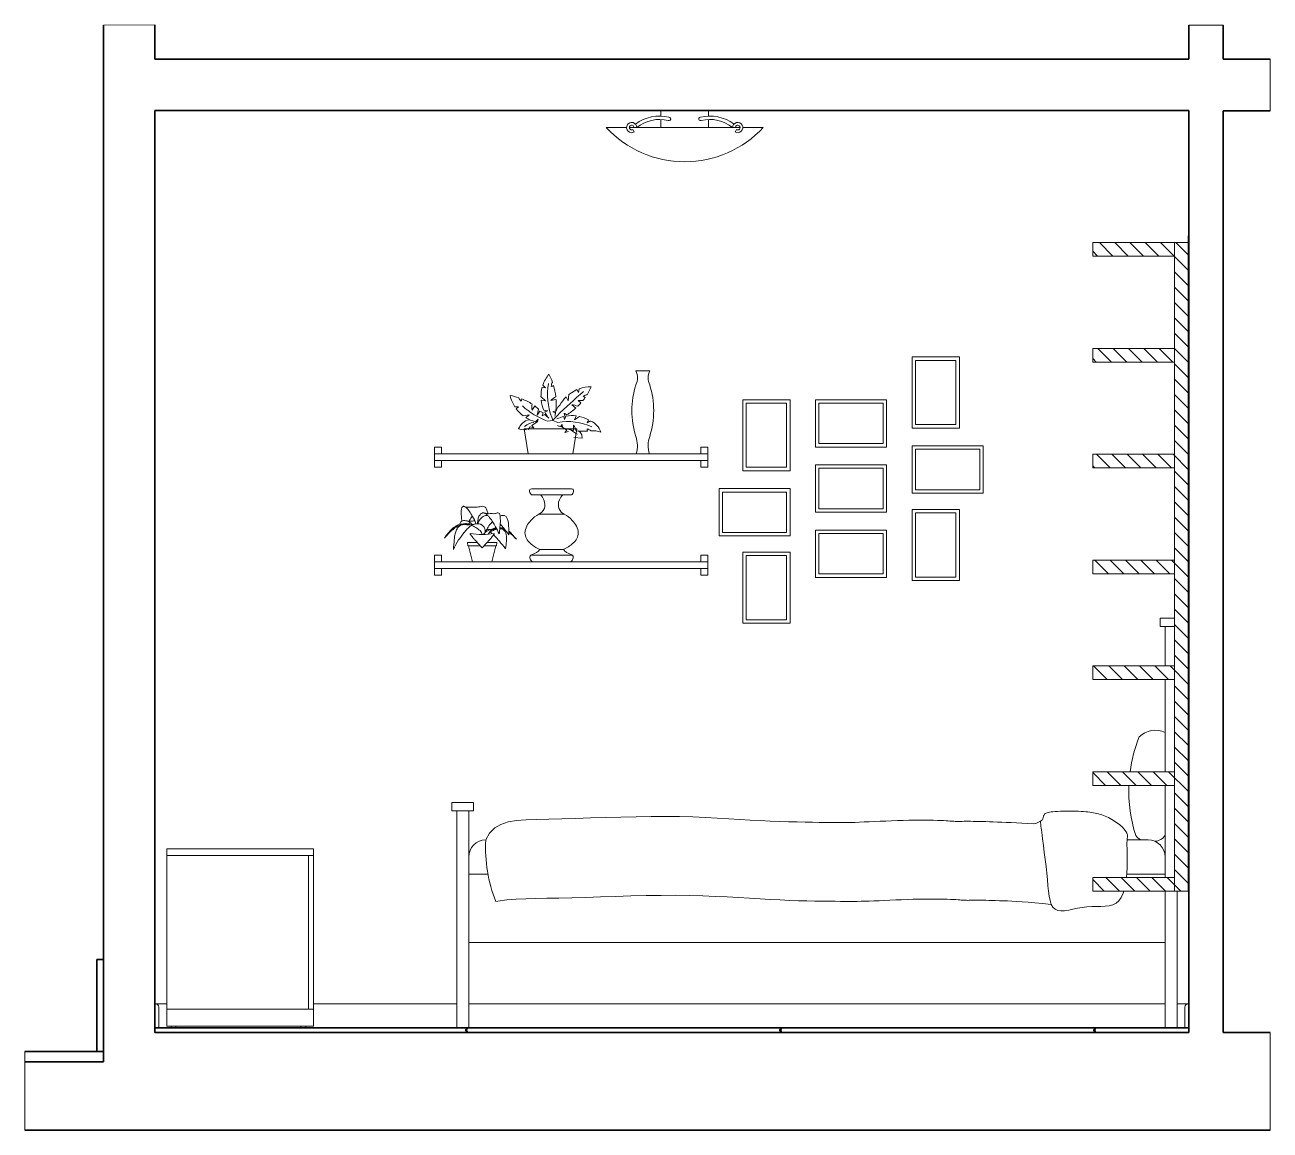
# Model space of a CAD drawing. Header units: millimetres. Extents: x -28749.5 to -28731.5, y -5760.5 to -5747.4.
# Drawn here: x -28749.548 to -28745.901, y -5755.285 to -5752.047 of the extents above; entities that cross this region are included whole.
import ezdxf

# ---------------------------------------------------------------- set-up
doc = ezdxf.new("R2010")
doc.units = ezdxf.units.MM
doc.linetypes.add('ACAD_ISO03W100', pattern=[30, 12, -18])
doc.layers.get('DEFPOINTS').update_dxf_attribs({"color": 210, "lineweight": 18})
doc.layers.add('A-ELEV-MBE', color=7, linetype='Continuous', lineweight=18)
doc.layers.add('A-SECT-MCUT', color=7, linetype='Continuous', lineweight=35)
for name, color, linetype, lineweight, transparency in [('A-ELEV-MBE1', 50, 'Continuous', 18, 0.25), ('A-ELEV-MBE3', 92, 'Continuous', 18, 0.25), ('A-ELEV-MBE4', 41, 'Continuous', 13, 0.25), ('A-FURN', 163, 'Continuous', 13, 0.2)]:
    doc.layers.add(name, color=color, linetype=linetype, lineweight=lineweight, transparency=transparency)

msp = doc.modelspace()

# ---------------------------------------------------------------- hatches: boundary and pattern name
at = {"layer": 'A-FURN'}
h = msp.add_hatch(dxfattribs=at)
h.set_pattern_fill('ANSI31', color=256, scale=0.01, angle=-90)
h.set_pattern_definition([(315, (-22988.69821, -34500.831206), (0.022450640303, 0.022450640303), [])])
h.paths.add_polyline_path([(-28746.1405, -5754.5849), (-28746.1405, -5752.6849), (-28746.1805, -5752.6849), (-28746.1805, -5754.5849)])
h.paths.add_polyline_path([(-28746.1805, -5752.7249), (-28746.1805, -5752.6849), (-28746.4205, -5752.6849), (-28746.4205, -5752.7249)])
h.paths.add_polyline_path([(-28746.1805, -5753.0349), (-28746.1805, -5752.9949), (-28746.4205, -5752.9949), (-28746.4205, -5753.0349)])
h.paths.add_polyline_path([(-28746.1805, -5753.3449), (-28746.1805, -5753.3049), (-28746.4205, -5753.3049), (-28746.4205, -5753.3449)])
h.paths.add_polyline_path([(-28746.1805, -5753.6549), (-28746.1805, -5753.6149), (-28746.4205, -5753.6149), (-28746.4205, -5753.6549)])
h.paths.add_polyline_path([(-28746.1805, -5753.9649), (-28746.1805, -5753.9249), (-28746.4205, -5753.9249), (-28746.4205, -5753.9649)])
h.paths.add_polyline_path([(-28746.1805, -5754.2749), (-28746.1805, -5754.2349), (-28746.4205, -5754.2349), (-28746.4205, -5754.2749)])
h.paths.add_polyline_path([(-28746.1805, -5754.5849), (-28746.1805, -5754.5449), (-28746.4205, -5754.5449), (-28746.4205, -5754.5849)])

# ---------------------------------------------------------------- linework, layer by layer
for points in [[(-28748.2528, -5754.9849), (-28748.2528, -5754.9889), (-28748.2548, -5754.9889, 1), (-28748.2548, -5754.9949), (-28748.2528, -5754.9949), (-28748.2528, -5754.9989)], [(-28748.2523, -5754.9989), (-28748.2523, -5754.9944), (-28748.2548, -5754.9944, -1), (-28748.2548, -5754.9894), (-28748.2523, -5754.9894), (-28748.2523, -5754.9849)], [(-28747.3328, -5754.9849), (-28747.3328, -5754.9889), (-28747.3348, -5754.9889, 1), (-28747.3348, -5754.9949), (-28747.3328, -5754.9949), (-28747.3328, -5754.9989)], [(-28747.3323, -5754.9989), (-28747.3323, -5754.9944), (-28747.3348, -5754.9944, -1), (-28747.3348, -5754.9894), (-28747.3323, -5754.9894), (-28747.3323, -5754.9849)], [(-28746.4128, -5754.9849), (-28746.4128, -5754.9889), (-28746.4148, -5754.9889, 1), (-28746.4148, -5754.9949), (-28746.4128, -5754.9949), (-28746.4128, -5754.9989)], [(-28746.4123, -5754.9989), (-28746.4123, -5754.9944), (-28746.4148, -5754.9944, -1), (-28746.4148, -5754.9894), (-28746.4123, -5754.9894), (-28746.4123, -5754.9849)]]:
    msp.add_lwpolyline(points, format="xyb")
at = {"layer": 'A-ELEV-MBE', "linetype": 'ACAD_ISO03W100'}
msp.add_line((-28749.3178, -5755.0849), (-28749.3178, -5755.0549), dxfattribs=at)
at = {"layer": 'A-ELEV-MBE1'}
for p, q in [((-28747.6855, -5752.3143), (-28747.6855, -5752.2981)), ((-28747.6855, -5752.2981), (-28747.5455, -5752.2981)), ((-28747.5455, -5752.3143), (-28747.5455, -5752.2981)), ((-28747.6855, -5752.3481), (-28747.6855, -5752.3244)), ((-28747.5455, -5752.3481), (-28747.5455, -5752.3244)), ((-28747.8455, -5752.3481), (-28747.7858, -5752.3481)), ((-28747.7778, -5752.3481), (-28747.4533, -5752.3481)), ((-28747.4453, -5752.3481), (-28747.3855, -5752.3481))]:
    msp.add_line(p, q, dxfattribs=at)
for centre, radius, start, end in [((-28747.7708, -5752.3481), 0.015, 0, 300.8093), ((-28747.7708, -5752.3481), 0.007, 0, 300.8093), ((-28747.689, -5752.4333), 0.119, 76.7103, 126.6028), ((-28747.6889, -5752.43), 0.1058, 76.322, 129.2418), ((-28747.6616, -5752.3226), 0.00514, 243.4206, 90), ((-28747.5695, -5752.3226), 0.00514, 90, 296.5794), ((-28747.5421, -5752.4333), 0.119, 53.3972, 103.2897), ((-28747.5422, -5752.43), 0.1058, 50.7582, 103.678), ((-28747.4603, -5752.3481), 0.015, 239.1907, 180), ((-28747.4603, -5752.3481), 0.007, 239.1907, 180), ((-28747.6155, -5752.1336), 0.3145, 223.0029, 316.9971), ((-28747.5408, -5752.2196), 0.2634, 210.7004, 212.4408), ((-28747.6903, -5752.2196), 0.2634, 327.5592, 329.2996)]:
    msp.add_arc(centre, radius, start, end, dxfattribs=at)
at = {"layer": 'A-ELEV-MBE3'}
for p, q in [((-28748.0237, -5753.1103), (-28748.033, -5753.1087)), ((-28748.0237, -5753.1103), (-28748.031, -5753.1023)), ((-28748.0233, -5753.1488), (-28748.0365, -5753.1367)), ((-28748.0233, -5753.1488), (-28748.0359, -5753.147)), ((-28748.0075, -5753.1479), (-28747.9926, -5753.1443)), ((-28747.9568, -5753.1482), (-28747.9631, -5753.1372)), ((-28747.9568, -5753.1482), (-28747.9554, -5753.1303)), ((-28747.9312, -5753.1158), (-28747.9554, -5753.1303)), ((-28747.9268, -5753.1241), (-28747.9312, -5753.1158)), ((-28747.928, -5753.1479), (-28747.9195, -5753.1546)), ((-28747.928, -5753.1479), (-28747.9139, -5753.1479)), ((-28747.9268, -5753.1241), (-28747.925, -5753.1134)), ((-28748.102, -5753.1657), (-28748.1128, -5753.1665)), ((-28748.102, -5753.1657), (-28748.109, -5753.172)), ((-28748.0624, -5753.1762), (-28748.0544, -5753.1634)), ((-28748.0544, -5753.1634), (-28748.0437, -5753.173)), ((-28748.0437, -5753.173), (-28748.0478, -5753.1904)), ((-28748.0478, -5753.1904), (-28748.0396, -5753.1788)), ((-28748.0396, -5753.1788), (-28748.0303, -5753.1834)), ((-28748.0331, -5753.192), (-28748.0303, -5753.1834)), ((-28748.0169, -5753.1779), (-28748.0281, -5753.176)), ((-28748.0169, -5753.1779), (-28748.0256, -5753.1812)), ((-28748.0019, -5753.1807), (-28747.9933, -5753.1776)), ((-28748.0019, -5753.1807), (-28747.9941, -5753.1842)), ((-28747.9686, -5753.1848), (-28747.9609, -5753.1896)), ((-28747.9686, -5753.1848), (-28747.9666, -5753.1931)), ((-28747.9463, -5753.1601), (-28747.9343, -5753.1696)), ((-28748.0715, -5753.1891), (-28748.0892, -5753.192)), ((-28748.0715, -5753.1891), (-28748.0807, -5753.1979)), ((-28748.0572, -5753.2276), (-28748.0638, -5753.221)), ((-28748.0446, -5753.2021), (-28748.0531, -5753.2097)), ((-28748.0446, -5753.2021), (-28748.0474, -5753.211)), ((-28748.0331, -5753.192), (-28748.0256, -5753.1881)), ((-28748.0175, -5753.2078), (-28748.0019, -5753.2058)), ((-28748.0051, -5753.1962), (-28748.0019, -5753.2058)), ((-28747.9871, -5753.2116), (-28748.0019, -5753.2058)), ((-28747.9743, -5753.2174), (-28747.9796, -5753.2241)), ((-28747.9743, -5753.2174), (-28747.9734, -5753.2265)), ((-28747.9681, -5753.2035), (-28747.9692, -5753.1942)), ((-28747.9681, -5753.2035), (-28747.9635, -5753.1931)), ((-28747.9412, -5753.2197), (-28747.9412, -5753.235)), ((-28747.9383, -5753.2042), (-28747.9335, -5753.1924)), ((-28747.9383, -5753.2042), (-28747.9234, -5753.1942)), ((-28747.9008, -5753.2128), (-28747.897, -5753.2042)), ((-28747.9008, -5753.2128), (-28747.8913, -5753.2076)), ((-28748.0683, -5753.2247), (-28748.0741, -5753.2329)), ((-28748.0572, -5753.2276), (-28748.0683, -5753.2247)), ((-28747.9671, -5753.2411), (-28747.9605, -5753.2345)), ((-28747.9671, -5753.2411), (-28747.9561, -5753.2383)), ((-28747.9403, -5753.2561), (-28747.9157, -5753.258)), ((-28747.9222, -5753.2406), (-28747.928, -5753.2367)), ((-28747.9165, -5753.2483), (-28747.9222, -5753.2406)), ((-28747.9157, -5753.258), (-28747.9165, -5753.2483)), ((-28748.2231, -5753.5638), (-28748.2515, -5753.5638)), ((-28748.2515, -5753.5638), (-28748.251, -5753.573)), ((-28748.251, -5753.573), (-28748.2487, -5753.5734)), ((-28748.2487, -5753.5734), (-28748.2144, -5753.5734)), ((-28748.2487, -5753.5734), (-28748.2372, -5753.6204)), ((-28748.2036, -5753.5734), (-28748.169, -5753.5734)), ((-28748.1662, -5753.5638), (-28748.1948, -5753.5638)), ((-28748.1805, -5753.6204), (-28748.169, -5753.5734)), ((-28748.169, -5753.5734), (-28748.1667, -5753.573)), ((-28748.1667, -5753.573), (-28748.1662, -5753.5638)), ((-28748.2372, -5753.6204), (-28748.1805, -5753.6204))]:
    msp.add_line(p, q, dxfattribs=at)
msp.add_lwpolyline([(-28747.9316, -5753.2308), (-28748.0858, -5753.2308), (-28748.0742, -5753.304), (-28747.9432, -5753.304)], close=True, dxfattribs=at)
for centre, radius, start, end in [((-28747.9347, -5753.1353), 0.1019, 140.5993, 161.0714), ((-28748.1795, -5753.1572), 0.1874, 19.5706, 27.5234), ((-28747.9347, -5753.1353), 0.1019, 164.8376, 180.7491), ((-28747.8355, -5753.131), 0.1818, 169.4513, 201.0236), ((-28747.9821, -5753.1069), 0.0243, 149.271, 178.0768), ((-28748.0089, -5753.0894), 0.0169, 278.5566, 301.9459), ((-28748.1795, -5753.1572), 0.1874, 6.2313, 16.5988), ((-28747.8914, -5753.2096), 0.1019, 88.7652, 109.2373), ((-28748.06, -5753.0306), 0.1874, 327.7365, 335.6893), ((-28748.1614, -5753.3172), 0.1874, 71.4047, 79.3575), ((-28748.0273, -5753.1111), 0.1019, 192.4334, 212.9055), ((-28748.079, -5753.1309), 0.0243, 201.1051, 229.9109), ((-28748.1093, -5753.1411), 0.0169, 330.3907, 353.78), ((-28748.1614, -5753.3172), 0.1874, 58.0654, 68.4329), ((-28747.9347, -5753.1353), 0.1019, 186.5753, 203.5108), ((-28747.9705, -5753.1809), 0.0496, 117.3722, 138.2429), ((-28748.1795, -5753.1572), 0.1874, 353.7641, 3.9547), ((-28746.8734, -5754.3321), 1.5953, 130.6029, 134.4019), ((-28747.8914, -5753.2096), 0.1019, 134.7412, 151.6767), ((-28748.06, -5753.0306), 0.1874, 321.2414, 324.7646), ((-28747.8984, -5753.1547), 0.0243, 97.4369, 126.2427), ((-28747.9012, -5753.1229), 0.0169, 226.7225, 250.1118), ((-28748.0273, -5753.1111), 0.1019, 216.6717, 232.5832), ((-28747.9473, -5753.0101), 0.2098, 226.9423, 250.4532), ((-28748.0136, -5753.1675), 0.0496, 169.2063, 190.077), ((-28747.9347, -5753.1353), 0.1019, 206.7807, 219.0097), ((-28748.1795, -5753.1572), 0.1874, 348.8195, 351.7196), ((-28747.9513, -5753.1938), 0.0442, 132.491, 175.5522), ((-28748.06, -5753.0306), 0.1874, 301.93, 312.1205), ((-28747.9494, -5753.2096), 0.0496, 65.5381, 86.4087), ((-28748.06, -5753.0306), 0.1874, 314.3972, 318.5759), ((-28748.0624, -5753.2449), 0.042, 102.728, 160.6295), ((-28748.0452, -5753.2781), 0.0676, 100.5808, 125.7424), ((-28748.0273, -5753.1111), 0.1019, 238.4094, 255.3449), ((-28748.0001, -5753.3005), 0.1019, 116.4927, 128.7216), ((-28748.1614, -5753.3172), 0.1874, 40.6536, 43.5537), ((-28748.111, -5753.0941), 0.1562, 314.3211, 321.0297), ((-28747.9461, -5753.2934), 0.1019, 103.1125, 115.3414), ((-28747.9096, -5753.0503), 0.1874, 245.1513, 248.0514), ((-28747.959, -5753.3768), 0.1676, 64.848, 99.6491), ((-28747.9461, -5753.2934), 0.1019, 82.9071, 99.8426), ((-28747.982, -5753.2479), 0.0496, 13.704, 34.5746), ((-28747.9461, -5753.2934), 0.1019, 61.1693, 77.0809), ((-28747.9098, -5753.2543), 0.0502, 15.785, 68.3156), ((-28748.088, -5753.1956), 0.038, 248.4394, 291.5606), ((-28748.0242, -5753.314), 0.1019, 51.2784, 63.5073), ((-28747.9096, -5753.0503), 0.1874, 250.0959, 260.2864), ((-28747.8836, -5753.153), 0.1041, 228.4463, 243.7303), ((-28747.9096, -5753.0503), 0.1874, 262.5631, 272.9305), ((-28747.9073, -5753.2541), 0.0243, 45.6028, 74.4086), ((-28747.884, -5753.2322), 0.0169, 174.8884, 198.2776), ((-28747.8835, -5753.2944), 0.0581, 67.7927, 96.7716)]:
    msp.add_arc(centre, radius, start, end, dxfattribs=at)
for centre, major_axis, start_param, end_param in [((-28748.252, -5753.496), (0.0116, 0.0116), 3.543107, 4.000881), ((-28748.2633, -5753.3432), (-0.12, 0.12), 2.430084, 2.571533), ((-28748.2363, -5753.5205), (-0.0118, 0.0118), -0.326084, 0.051052), ((-28748.1747, -5753.2921), (-0.1652, 0.1652), 2.268467, 2.316012), ((-28748.1766, -5753.4861), (-0.0279, 0.0279), 2.32764, 2.574652)]:
    msp.add_ellipse(centre, major_axis=major_axis, ratio=1, start_param=start_param, end_param=end_param, dxfattribs=at)
for points, knots in [([(-28748.227, -5753.5089), (-28748.2278, -5753.5068), (-28748.2309, -5753.4977), (-28748.2386, -5753.4842), (-28748.2475, -5753.4705), (-28748.2543, -5753.4605), (-28748.2604, -5753.4591), (-28748.2637, -5753.4563), (-28748.2659, -5753.4591), (-28748.269, -5753.4606), (-28748.2687, -5753.4651), (-28748.2709, -5753.4719), (-28748.2697, -5753.4833), (-28748.2691, -5753.4937), (-28748.2682, -5753.5), (-28748.2681, -5753.5011)], [0, 0, 0, 0, 35.678565, 149.469953, 238.010113, 300.824125, 320.210718, 339.597311, 353.279416, 366.961521, 390.261307, 413.561092, 480.761092, 562.678123, 579.648686, 579.648686, 579.648686, 579.648686]), ([(-28748.2639, -5753.4573), (-28748.2601, -5753.4586), (-28748.2547, -5753.4603), (-28748.2448, -5753.46), (-28748.2352, -5753.4599), (-28748.2246, -5753.4607), (-28748.2157, -5753.4585), (-28748.2105, -5753.4577), (-28748.2077, -5753.4573)], [0, 0, 0, 0, 61.703809, 88.103809, 152.903809, 212.903809, 251.972978, 295.768868, 295.768868, 295.768868, 295.768868]), ([(-28748.2229, -5753.5085), (-28748.2228, -5753.5068), (-28748.2224, -5753.5013), (-28748.2203, -5753.4941), (-28748.219, -5753.4863), (-28748.215, -5753.4828), (-28748.2133, -5753.4784), (-28748.2092, -5753.4781), (-28748.2055, -5753.4758), (-28748.2019, -5753.4781), (-28748.1974, -5753.4789), (-28748.1939, -5753.4837), (-28748.1879, -5753.4892), (-28748.1809, -5753.4984), (-28748.1752, -5753.5082), (-28748.1675, -5753.5219), (-28748.1625, -5753.5313), (-28748.1588, -5753.5384)], [0, 0, 0, 0, 26.508866, 85.34559, 117.989119, 145.353329, 165.99891, 184.972576, 203.946242, 229.002977, 244.18191, 273.892514, 315.47905, 373.576899, 452.192928, 493.571183, 618.653556, 618.653556, 618.653556, 618.653556]), ([(-28748.2077, -5753.4573), (-28748.205, -5753.4579), (-28748.1989, -5753.4594), (-28748.1943, -5753.4689), (-28748.1928, -5753.4756), (-28748.192, -5753.479)], [0, 0, 0, 0, 41.011218, 94.94451, 149.672931, 149.672931, 149.672931, 149.672931]), ([(-28748.163, -5753.4767), (-28748.1644, -5753.4769), (-28748.1675, -5753.4775), (-28748.173, -5753.4796), (-28748.1791, -5753.4789), (-28748.186, -5753.4789), (-28748.1926, -5753.4795), (-28748.1993, -5753.4774), (-28748.2037, -5753.4769), (-28748.2058, -5753.4767)], [0, 0, 0, 0, 22.126907, 49.491117, 90.291117, 116.691117, 157.491117, 191.853887, 225.795013, 225.795013, 225.795013, 225.795013]), ([(-28748.1588, -5753.5384), (-28748.1583, -5753.5341), (-28748.1575, -5753.5271), (-28748.1569, -5753.5177), (-28748.1558, -5753.5084), (-28748.1552, -5753.498), (-28748.1567, -5753.4881), (-28748.1567, -5753.4787), (-28748.1612, -5753.4772), (-28748.163, -5753.4767)], [0, 0, 0, 0, 67.584614, 110.934354, 147.113906, 214.35675, 269.765052, 311.679251, 338.512066, 338.512066, 338.512066, 338.512066]), ([(-28748.245, -5753.5112), (-28748.2462, -5753.5105), (-28748.2508, -5753.508), (-28748.2618, -5753.5083), (-28748.2749, -5753.5103), (-28748.2893, -5753.5165), (-28748.3012, -5753.5273), (-28748.3114, -5753.5391), (-28748.3169, -5753.5471), (-28748.3192, -5753.5504)], [0, 0, 0, 0, 21.466253, 81.657946, 164.518794, 230.069995, 322.103032, 412.302811, 474.239553, 474.239553, 474.239553, 474.239553]), ([(-28748.3192, -5753.5504), (-28748.3152, -5753.5461), (-28748.3086, -5753.5391), (-28748.301, -5753.5306), (-28748.2939, -5753.5249), (-28748.2874, -5753.5192), (-28748.2783, -5753.5149), (-28748.2703, -5753.5115), (-28748.263, -5753.5111), (-28748.2576, -5753.5113), (-28748.2523, -5753.511), (-28748.2484, -5753.5122), (-28748.246, -5753.5114), (-28748.2455, -5753.5112)], [0, 0, 0, 0, 91.703871, 150.258461, 178.37536, 233.10378, 284.633966, 335.489054, 366.781226, 397.981226, 419.581226, 449.677072, 458.413204, 458.413204, 458.413204, 458.413204]), ([(-28748.1998, -5753.5339), (-28748.1998, -5753.5304), (-28748.1998, -5753.5232), (-28748.206, -5753.5142), (-28748.2148, -5753.5086), (-28748.2259, -5753.508), (-28748.2375, -5753.5106), (-28748.2478, -5753.5192), (-28748.258, -5753.5291), (-28748.2674, -5753.5423), (-28748.2811, -5753.5594), (-28748.2883, -5753.5744), (-28748.2929, -5753.584)], [0, 0, 0, 0, 53.551813, 110.800743, 161.428799, 212.056854, 280.16148, 341.125732, 419.19032, 501.282951, 593.924194, 760.374187, 760.374187, 760.374187, 760.374187]), ([(-28748.2929, -5753.584), (-28748.2922, -5753.5745), (-28748.2912, -5753.5604), (-28748.2893, -5753.5419), (-28748.2855, -5753.5294), (-28748.2803, -5753.5185), (-28748.2742, -5753.5142), (-28748.2715, -5753.5123)], [0, 0, 0, 0, 12.440257, 18.493356, 24.125407, 29.409345, 33.700998, 33.700998, 33.700998, 33.700998]), ([(-28748.2376, -5753.5108), (-28748.2391, -5753.5093), (-28748.2426, -5753.506), (-28748.2499, -5753.5019), (-28748.2586, -5753.4985), (-28748.2682, -5753.5), (-28748.2731, -5753.5056), (-28748.2743, -5753.5095), (-28748.2748, -5753.5109)], [0, 0, 0, 0, 2.690725, 6.189296, 10.886872, 14.673, 17.928764, 19.941847, 19.941847, 19.941847, 19.941847]), ([(-28748.2551, -5753.5001), (-28748.2538, -5753.5004), (-28748.2509, -5753.5008), (-28748.2461, -5753.5006), (-28748.2415, -5753.5006), (-28748.2365, -5753.5008), (-28748.2335, -5753.5001), (-28748.2316, -5753.4997)], [2.544728, 2.544728, 2.544728, 2.544728, 4.355286, 6.355286, 8.755286, 10.355286, 12.788391, 12.788391, 12.788391, 12.788391]), ([(-28748.2381, -5753.4859), (-28748.2393, -5753.4879), (-28748.2424, -5753.4927), (-28748.2452, -5753.4977), (-28748.2469, -5753.5006)], [0, 0, 0, 0, 36.63441, 89.325206, 89.325206, 89.325206, 89.325206]), ([(-28748.221, -5753.5089), (-28748.2206, -5753.5072), (-28748.2192, -5753.5013), (-28748.2137, -5753.4929), (-28748.2045, -5753.4855), (-28748.1974, -5753.4845), (-28748.1939, -5753.484)], [0, 0, 0, 0, 27.36421, 95.288874, 151.930908, 206.077376, 206.077376, 206.077376, 206.077376]), ([(-28748.198, -5753.5324), (-28748.1972, -5753.5299), (-28748.1957, -5753.5251), (-28748.1893, -5753.5157), (-28748.1839, -5753.5081), (-28748.1791, -5753.5029), (-28748.1787, -5753.5024)], [0, 0, 0, 0, 3.417601, 6.470469, 14.750566, 15.621491, 15.621491, 15.621491, 15.621491]), ([(-28748.1565, -5753.4859), (-28748.1538, -5753.485), (-28748.1485, -5753.4832), (-28748.1396, -5753.4855), (-28748.1345, -5753.4937), (-28748.1323, -5753.5039), (-28748.1306, -5753.5199), (-28748.1307, -5753.5326), (-28748.1307, -5753.5412)], [0, 0, 0, 0, 44.253813, 86.781922, 131.424502, 186.152923, 248.966934, 383.388361, 383.388361, 383.388361, 383.388361]), ([(-28748.1307, -5753.5412), (-28748.1372, -5753.5324), (-28748.1452, -5753.5216), (-28748.1539, -5753.5114), (-28748.1556, -5753.5094)], [0, 0, 0, 0, 169.450878, 210.321405, 210.321405, 210.321405, 210.321405]), ([(-28748.276, -5753.514), (-28748.2761, -5753.5143), (-28748.2764, -5753.515), (-28748.2766, -5753.5158), (-28748.2767, -5753.5162)], [21.354492, 21.354492, 21.354492, 21.354492, 21.791631, 22.390734, 22.390734, 22.390734, 22.390734]), ([(-28748.2441, -5753.5375), (-28748.2324, -5753.5389), (-28748.2089, -5753.5416), (-28748.1854, -5753.5389), (-28748.1736, -5753.5375)], [0, 0, 0, 0, 182.967538, 368.327728, 368.327728, 368.327728, 368.327728]), ([(-28748.2441, -5753.5375), (-28748.244, -5753.5381), (-28748.2436, -5753.5403), (-28748.24, -5753.5437), (-28748.2361, -5753.5495), (-28748.2251, -5753.5615), (-28748.2161, -5753.5716), (-28748.2091, -5753.5794)], [0, 0, 0, 0, 9.895454, 33.895454, 73.25838, 120.89702, 285.730026, 285.730026, 285.730026, 285.730026]), ([(-28748.2086, -5753.5403), (-28748.2091, -5753.5382), (-28748.2107, -5753.531), (-28748.2217, -5753.5237), (-28748.2313, -5753.5166), (-28748.2381, -5753.5145), (-28748.2399, -5753.514)], [0, 0, 0, 0, 32.64668, 112.426377, 191.042406, 221.400271, 221.400271, 221.400271, 221.400271]), ([(-28748.2091, -5753.5794), (-28748.2042, -5753.574), (-28748.197, -5753.5661), (-28748.1876, -5753.5562), (-28748.1816, -5753.5495), (-28748.1777, -5753.5437), (-28748.1741, -5753.5403), (-28748.1737, -5753.5381), (-28748.1736, -5753.5375)], [0, 0, 0, 0, 113.816695, 166.452804, 214.091444, 253.454371, 277.454371, 287.349824, 287.349824, 287.349824, 287.349824]), ([(-28748.2054, -5753.5402), (-28748.2031, -5753.5374), (-28748.1993, -5753.5326), (-28748.191, -5753.5283), (-28748.1825, -5753.525), (-28748.1749, -5753.5216), (-28748.17, -5753.5207), (-28748.1683, -5753.5205)], [0, 0, 0, 0, 4.647207, 7.87211, 11.995216, 16.489657, 18.614544, 18.614544, 18.614544, 18.614544]), ([(-28748.1674, -5753.5222), (-28748.1674, -5753.5223), (-28748.1683, -5753.5224), (-28748.1719, -5753.5231), (-28748.1786, -5753.5254), (-28748.1862, -5753.5312), (-28748.1895, -5753.5368), (-28748.1911, -5753.5394)], [30.205125, 30.205125, 30.205125, 30.205125, 30.305875, 31.325679, 34.93123, 39.491932, 43.378733, 43.378733, 43.378733, 43.378733]), ([(-28748.1911, -5753.5394), (-28748.1901, -5753.5378), (-28748.1871, -5753.5332), (-28748.1802, -5753.5299), (-28748.173, -5753.5266), (-28748.1688, -5753.5248), (-28748.1663, -5753.5242)], [0, 0, 0, 0, 2.3628, 7.07979, 9.496399, 12.860073, 12.860073, 12.860073, 12.860073]), ([(-28748.1404, -5753.5817), (-28748.1464, -5753.5743), (-28748.1552, -5753.5633), (-28748.1668, -5753.5497), (-28748.1726, -5753.5438), (-28748.1753, -5753.5413)], [0, 0, 0, 0, 12.369317, 18.465217, 23.185921, 23.185921, 23.185921, 23.185921]), ([(-28748.1573, -5753.5231), (-28748.1569, -5753.5231), (-28748.1536, -5753.5234), (-28748.1476, -5753.5248), (-28748.141, -5753.5309), (-28748.1383, -5753.5396), (-28748.1368, -5753.5493), (-28748.1379, -5753.5635), (-28748.1394, -5753.5744), (-28748.1404, -5753.5817)], [16.822362, 16.822362, 16.822362, 16.822362, 17.332145, 21.068454, 24.606815, 28.469456, 32.712097, 37.316443, 46.991152, 46.991152, 46.991152, 46.991152]), ([(-28748.1415, -5753.5268), (-28748.1432, -5753.5259), (-28748.1483, -5753.5239), (-28748.1536, -5753.5222), (-28748.1571, -5753.5218), (-28748.1572, -5753.5218)], [18.594986, 18.594986, 18.594986, 18.594986, 21.22799, 25.701529, 25.769666, 25.769666, 25.769666, 25.769666]), ([(-28748.157, -5753.5204), (-28748.157, -5753.5204), (-28748.154, -5753.5207), (-28748.1497, -5753.5212), (-28748.1456, -5753.5226), (-28748.1443, -5753.5231)], [23.481225, 23.481225, 23.481225, 23.481225, 23.501076, 27.348153, 29.145321, 29.145321, 29.145321, 29.145321]), ([(-28748.1307, -5753.5301), (-28748.1301, -5753.5306), (-28748.1267, -5753.5331), (-28748.1193, -5753.5412), (-28748.1128, -5753.549), (-28748.1086, -5753.5541)], [35.773848, 35.773848, 35.773848, 35.773848, 36.763498, 41.288981, 49.944615, 49.944615, 49.944615, 49.944615]), ([(-28748.1086, -5753.5541), (-28748.1121, -5753.5505), (-28748.1168, -5753.5456), (-28748.1238, -5753.5386), (-28748.1281, -5753.5363), (-28748.1307, -5753.5345)], [0, 0, 0, 0, 6.576473, 8.769644, 12.851332, 12.851332, 12.851332, 12.851332])]:
    msp.add_open_spline(points, degree=3, knots=knots, dxfattribs=at)
msp.add_open_spline([(-28748.1788, -5753.5381), (-28748.1809, -5753.5363), (-28748.183, -5753.5344), (-28748.1851, -5753.5326)], degree=3, dxfattribs=at)
at = {"layer": 'A-ELEV-MBE4'}
for p, q in [((-28747.7587, -5753.061), (-28747.718, -5753.061)), ((-28748.3481, -5753.304), (-28748.3481, -5753.284)), ((-28748.3481, -5753.284), (-28748.3281, -5753.284)), ((-28748.3281, -5753.284), (-28748.3281, -5753.304)), ((-28747.5681, -5753.304), (-28747.5681, -5753.284)), ((-28747.5681, -5753.284), (-28747.5481, -5753.284)), ((-28747.5481, -5753.284), (-28747.5481, -5753.304)), ((-28748.3481, -5753.304), (-28747.5481, -5753.304)), ((-28748.3481, -5753.304), (-28748.3481, -5753.323)), ((-28748.3481, -5753.323), (-28747.5481, -5753.323)), ((-28748.3481, -5753.343), (-28748.3481, -5753.323)), ((-28748.3281, -5753.323), (-28748.3281, -5753.343)), ((-28747.7578, -5753.304), (-28747.719, -5753.304)), ((-28747.5681, -5753.343), (-28747.5681, -5753.323)), ((-28747.5481, -5753.304), (-28747.5481, -5753.323)), ((-28747.5481, -5753.323), (-28747.5481, -5753.343)), ((-28748.3281, -5753.343), (-28748.3481, -5753.343)), ((-28747.5481, -5753.343), (-28747.5681, -5753.343)), ((-28748.0676, -5753.4071), (-28748.0635, -5753.4066)), ((-28748.0635, -5753.4066), (-28747.9474, -5753.4066)), ((-28748.0621, -5753.4239), (-28748.0382, -5753.4239)), ((-28748.0382, -5753.4239), (-28747.9727, -5753.4239)), ((-28747.9488, -5753.4239), (-28747.9727, -5753.4239)), ((-28747.9474, -5753.4066), (-28747.9432, -5753.4071)), ((-28748.0425, -5753.4808), (-28747.9683, -5753.4808)), ((-28748.0398, -5753.5838), (-28747.9711, -5753.5838)), ((-28748.3481, -5753.6204), (-28748.3481, -5753.6004)), ((-28748.3481, -5753.6004), (-28748.3281, -5753.6004)), ((-28748.3481, -5753.6204), (-28748.3481, -5753.6394)), ((-28748.3481, -5753.6204), (-28747.5481, -5753.6204)), ((-28748.3281, -5753.6004), (-28748.3281, -5753.6204)), ((-28748.0667, -5753.6011), (-28747.9442, -5753.6011)), ((-28748.0621, -5753.6204), (-28747.9485, -5753.6204)), ((-28747.8967, -5753.6204), (-28747.8642, -5753.6204)), ((-28747.7971, -5753.6204), (-28747.6971, -5753.6204)), ((-28747.5681, -5753.6204), (-28747.5681, -5753.6004)), ((-28747.5681, -5753.6004), (-28747.5481, -5753.6004)), ((-28747.5481, -5753.6004), (-28747.5481, -5753.6204)), ((-28747.5481, -5753.6204), (-28747.5481, -5753.6394)), ((-28748.3481, -5753.6594), (-28748.3481, -5753.6394)), ((-28748.3481, -5753.6394), (-28747.5481, -5753.6394)), ((-28748.3281, -5753.6394), (-28748.3281, -5753.6594)), ((-28747.5681, -5753.6594), (-28747.5681, -5753.6394)), ((-28747.5481, -5753.6394), (-28747.5481, -5753.6594)), ((-28748.3281, -5753.6594), (-28748.3481, -5753.6594)), ((-28747.5481, -5753.6594), (-28747.5681, -5753.6594)), ((-28749.1329, -5754.9149), (-28749.1678, -5754.9149)), ((-28749.1558, -5754.9849), (-28749.1558, -5754.9249)), ((-28748.2833, -5754.9149), (-28748.7029, -5754.9149)), ((-28746.2083, -5754.9149), (-28748.2483, -5754.9149)), ((-28746.1385, -5754.9149), (-28746.1733, -5754.9149)), ((-28746.1505, -5754.9849), (-28746.1505, -5754.9249))]:
    msp.add_line(p, q, dxfattribs=at)
for points in [[(-28746.811, -5753.2282), (-28746.811, -5753.0201), (-28746.9495, -5753.0201), (-28746.9495, -5753.2282)], [(-28746.821, -5753.2182), (-28746.821, -5753.0301), (-28746.9395, -5753.0301), (-28746.9395, -5753.2182)], [(-28747.4454, -5753.3533), (-28747.4454, -5753.1452), (-28747.3069, -5753.1452), (-28747.3069, -5753.3533)], [(-28747.2322, -5753.1452), (-28747.0242, -5753.1452), (-28747.0242, -5753.2838), (-28747.2322, -5753.2838)], [(-28747.4354, -5753.3433), (-28747.4354, -5753.1552), (-28747.3169, -5753.1552), (-28747.3169, -5753.3433)], [(-28747.2222, -5753.1552), (-28747.0342, -5753.1552), (-28747.0342, -5753.2738), (-28747.2222, -5753.2738)], [(-28746.7414, -5753.2806), (-28746.9495, -5753.2806), (-28746.9495, -5753.4192), (-28746.7414, -5753.4192)], [(-28746.7514, -5753.2906), (-28746.9395, -5753.2906), (-28746.9395, -5753.4092), (-28746.7514, -5753.4092)], [(-28747.2322, -5753.3362), (-28747.0242, -5753.3362), (-28747.0242, -5753.4748), (-28747.2322, -5753.4748)], [(-28747.2222, -5753.3462), (-28747.0342, -5753.3462), (-28747.0342, -5753.4648), (-28747.2222, -5753.4648)], [(-28747.515, -5753.4057), (-28747.3069, -5753.4057), (-28747.3069, -5753.5443), (-28747.515, -5753.5443)], [(-28747.505, -5753.4157), (-28747.3169, -5753.4157), (-28747.3169, -5753.5343), (-28747.505, -5753.5343)], [(-28746.811, -5753.6751), (-28746.811, -5753.467), (-28746.9495, -5753.467), (-28746.9495, -5753.6751)], [(-28746.821, -5753.6651), (-28746.821, -5753.477), (-28746.9395, -5753.477), (-28746.9395, -5753.6651)], [(-28747.2322, -5753.6657), (-28747.0242, -5753.6657), (-28747.0242, -5753.5272), (-28747.2322, -5753.5272)], [(-28747.2222, -5753.6557), (-28747.0342, -5753.6557), (-28747.0342, -5753.5372), (-28747.2222, -5753.5372)], [(-28747.4454, -5753.8002), (-28747.4454, -5753.5921), (-28747.3069, -5753.5921), (-28747.3069, -5753.8002)], [(-28747.4354, -5753.7902), (-28747.4354, -5753.6021), (-28747.3169, -5753.6021), (-28747.3169, -5753.7902)]]:
    msp.add_lwpolyline(points, close=True, dxfattribs=at)
for centre, radius, start, end in [((-28747.7993, -5753.0813), 0.0454, 333.4085, 26.5915), ((-28747.6774, -5753.0813), 0.0454, 153.4085, 206.5915), ((-28747.5199, -5753.1772), 0.2505, 162.4555, 197.5445), ((-28747.9569, -5753.1772), 0.2505, 342.4555, 17.5445), ((-28747.8378, -5753.2798), 0.0837, 343.2194, 18.9449), ((-28747.6389, -5753.2798), 0.0837, 161.0551, 196.7806), ((-28749.1658, -5754.9249), 0.01, 0, 90), ((-28746.1405, -5754.9249), 0.01, 90, 180)]:
    msp.add_arc(centre, radius, start, end, dxfattribs=at)
for centre, major_axis, start_param, end_param in [((-28748.0548, -5753.4118), (0.0107, 0.0107), 2.259415, 3.141411), ((-28748.0612, -5753.4141), (-0.00677, 0.00677), -0.043299, 0.373596), ((-28748.0622, -5753.4192), (0.00334, 0.00334), 3.141411, 3.951558), ((-28748.0754, -5753.4596), (0.0365, 0.0365), 5.916483, 6.262291), ((-28748.062, -5753.4532), (-0.026, 0.026), 3.58874, 4.33418), ((-28747.9489, -5753.4532), (-0.026, 0.026), 0.378209, 1.123649), ((-28747.9355, -5753.4596), (-0.0365, 0.0365), 0.020894, 0.366702), ((-28747.9486, -5753.4192), (-0.00334, 0.00334), 2.331627, 3.141774), ((-28747.9561, -5753.4118), (0.0107, 0.0107), 4.712571, 5.594566), ((-28747.9497, -5753.4141), (0.00677, 0.00677), 5.909589, 6.326484), ((-28748.0585, -5753.4499), (0.0246, 0.0246), 4.403491, 5.036324), ((-28747.9524, -5753.4499), (0.0246, 0.0246), 2.817657, 3.450491), ((-28748.0282, -5753.5397), (-0.0393, 0.0393), -0.035722, 0.704863), ((-28748.0102, -5753.5469), (0.052, 0.052), 1.240924, 1.64788), ((-28748.0007, -5753.5469), (-0.052, 0.052), 4.635305, 5.042261), ((-28747.9827, -5753.5397), (0.0393, 0.0393), 5.578322, 6.318908), ((-28748.0425, -5753.5332), (0.0291, 0.0291), 2.404013, 3.253907), ((-28747.9684, -5753.5332), (-0.0291, 0.0291), 3.029278, 3.879172), ((-28748.0074, -5753.503), (-0.0615, 0.0615), 1.584016, 1.975051), ((-28748.0914, -5753.5416), (0.0471, 0.0471), 4.611991, 4.812787), ((-28748.0035, -5753.503), (0.0615, 0.0615), 4.308134, 4.699169), ((-28747.9195, -5753.5416), (-0.0471, 0.0471), 1.470398, 1.671195), ((-28748.0602, -5753.607), (0.00623, 0.00623), 1.611933, 2.879141), ((-28748.0471, -5753.6045), (-0.0155, 0.0155), 1.109433, 1.601445), ((-28748.904, -5751.706), (-1.465, 1.465), 2.772228, 2.781487), ((-28747.1069, -5751.706), (1.465, 1.465), 3.501698, 3.510957), ((-28747.9638, -5753.6045), (0.0155, 0.0155), 4.681741, 5.173753), ((-28747.9506, -5753.607), (-0.00623, 0.00623), 3.404044, 4.671252)]:
    msp.add_ellipse(centre, major_axis=major_axis, ratio=1, start_param=start_param, end_param=end_param, dxfattribs=at)
at = {"layer": 'A-FURN'}
for p, q in [((-28746.1405, -5752.6649), (-28746.1405, -5752.7149)), ((-28746.1405, -5752.6649), (-28746.1385, -5752.6649)), ((-28746.1385, -5752.7149), (-28746.1405, -5752.7149)), ((-28746.2228, -5753.8099), (-28746.2228, -5753.7849)), ((-28746.1805, -5753.8099), (-28746.2228, -5753.8099)), ((-28746.1805, -5753.8099), (-28746.2083, -5753.8099)), ((-28748.2978, -5754.3499), (-28748.2978, -5754.3249)), ((-28748.2338, -5754.3499), (-28748.2978, -5754.3499)), ((-28748.2483, -5754.3499), (-28748.2833, -5754.3499)), ((-28748.2338, -5754.3499), (-28748.2338, -5754.3249)), ((-28748.7029, -5754.4606), (-28749.1329, -5754.4606)), ((-28749.1329, -5754.4606), (-28749.1329, -5754.9806)), ((-28748.7029, -5754.4606), (-28748.7029, -5754.9806)), ((-28746.3196, -5754.4349), (-28746.2583, -5754.4349)), ((-28748.7029, -5754.4807), (-28749.1329, -5754.4807)), ((-28748.7179, -5754.4807), (-28748.7179, -5754.9306)), ((-28746.2083, -5754.5349), (-28746.2083, -5754.4849)), ((-28748.1918, -5754.5349), (-28748.2483, -5754.5349)), ((-28746.2083, -5754.5349), (-28746.3208, -5754.5349)), ((-28746.2083, -5754.7349), (-28748.2483, -5754.7349)), ((-28748.7029, -5754.9306), (-28749.1329, -5754.9306)), ((-28748.7029, -5754.9806), (-28749.1329, -5754.9806)), ((-28749.1199, -5754.9849), (-28749.1199, -5754.9809)), ((-28749.1058, -5754.9849), (-28749.1199, -5754.9849)), ((-28749.1058, -5754.9809), (-28749.1058, -5754.9849)), ((-28748.7399, -5754.9806), (-28748.7399, -5754.9846)), ((-28748.7399, -5754.9846), (-28748.7258, -5754.9846)), ((-28748.7258, -5754.9846), (-28748.7258, -5754.9806)), ((-28748.2483, -5754.9849), (-28748.2833, -5754.9849)), ((-28746.1733, -5754.9849), (-28746.2083, -5754.9849))]:
    msp.add_line(p, q, dxfattribs=at)
for points in [[(-28746.4205, -5752.6849), (-28746.1405, -5752.6849), (-28746.1405, -5754.5849), (-28746.4205, -5754.5849), (-28746.4205, -5754.5449), (-28746.1805, -5754.5449)], [(-28746.1805, -5752.7249), (-28746.4205, -5752.7249), (-28746.4205, -5752.6849)], [(-28746.1805, -5754.5849), (-28746.1805, -5752.6849)], [(-28746.1805, -5753.0349), (-28746.4205, -5753.0349), (-28746.4205, -5752.9949), (-28746.1805, -5752.9949)], [(-28746.1805, -5753.3449), (-28746.4205, -5753.3449), (-28746.4205, -5753.3049), (-28746.1805, -5753.3049)], [(-28746.1805, -5753.6549), (-28746.4205, -5753.6549), (-28746.4205, -5753.6149), (-28746.1805, -5753.6149)], [(-28746.1805, -5753.7849), (-28746.2228, -5753.7849)], [(-28746.2083, -5753.8099), (-28746.2083, -5753.9249)], [(-28746.1805, -5753.9649), (-28746.4205, -5753.9649), (-28746.4205, -5753.9249), (-28746.1805, -5753.9249)], [(-28746.2083, -5753.9649), (-28746.2083, -5754.2349)], [(-28746.1805, -5754.2749), (-28746.4205, -5754.2749), (-28746.4205, -5754.2349), (-28746.1805, -5754.2349)], [(-28746.2083, -5754.2749), (-28746.2083, -5754.5449)], [(-28748.2338, -5754.3249), (-28748.2978, -5754.3249)], [(-28748.2833, -5754.3499), (-28748.2833, -5754.9849)], [(-28748.2483, -5754.9849), (-28748.2483, -5754.3499)], [(-28746.5925, -5754.3876), (-28746.5851, -5754.3854), (-28746.5792, -5754.3832), (-28746.5748, -5754.3812), (-28746.5715, -5754.3792), (-28746.5692, -5754.3773), (-28746.5677, -5754.3755), (-28746.5667, -5754.3736), (-28746.5661, -5754.3718), (-28746.5656, -5754.37), (-28746.5652, -5754.3681), (-28746.5648, -5754.3663), (-28746.5643, -5754.3645), (-28746.5638, -5754.3628), (-28746.563, -5754.3612), (-28746.562, -5754.3597), (-28746.5607, -5754.3583), (-28746.559, -5754.3571), (-28746.5569, -5754.356), (-28746.5542, -5754.3551), (-28746.551, -5754.3542), (-28746.547, -5754.3535), (-28746.5424, -5754.3528), (-28746.5369, -5754.3523), (-28746.5305, -5754.3518), (-28746.5231, -5754.3514), (-28746.515, -5754.351), (-28746.5064, -5754.3507), (-28746.4974, -5754.3506), (-28746.4882, -5754.3505), (-28746.4791, -5754.3505), (-28746.4703, -5754.3506), (-28746.4619, -5754.3508), (-28746.4541, -5754.3511), (-28746.447, -5754.3516), (-28746.4404, -5754.3521), (-28746.4343, -5754.3528), (-28746.4285, -5754.3535), (-28746.4231, -5754.3544), (-28746.4179, -5754.3553), (-28746.4129, -5754.3563), (-28746.408, -5754.3574), (-28746.4031, -5754.3586), (-28746.3983, -5754.36), (-28746.3935, -5754.3614), (-28746.3888, -5754.3631), (-28746.384, -5754.3649), (-28746.3793, -5754.367), (-28746.3745, -5754.3693), (-28746.3696, -5754.3718), (-28746.3647, -5754.3746), (-28746.3599, -5754.3775), (-28746.3552, -5754.3806), (-28746.3507, -5754.3837), (-28746.3464, -5754.3869), (-28746.3424, -5754.39), (-28746.3387, -5754.393), (-28746.3355, -5754.3959), (-28746.3326, -5754.3986), (-28746.3301, -5754.4012), (-28746.3279, -5754.4037), (-28746.326, -5754.406), (-28746.3244, -5754.4082), (-28746.3231, -5754.4102), (-28746.3219, -5754.412), (-28746.321, -5754.4137), (-28746.3202, -5754.4153), (-28746.3196, -5754.4168), (-28746.3192, -5754.4183), (-28746.3189, -5754.4199), (-28746.3187, -5754.4215), (-28746.3187, -5754.4233), (-28746.3187, -5754.4254), (-28746.3189, -5754.4276), (-28746.3191, -5754.4301), (-28746.3194, -5754.4328), (-28746.3197, -5754.4358), (-28746.3199, -5754.4389), (-28746.3201, -5754.4423), (-28746.3202, -5754.4457), (-28746.3202, -5754.4494), (-28746.3201, -5754.4532), (-28746.3199, -5754.4574), (-28746.3196, -5754.4622), (-28746.3193, -5754.4679), (-28746.3191, -5754.4746), (-28746.319, -5754.4826), (-28746.319, -5754.4922), (-28746.3192, -5754.5035), (-28746.3196, -5754.5168), (-28746.3205, -5754.5314), (-28746.3217, -5754.5449)], [(-28748.1983, -5754.4349), (-28748.1869, -5754.4148), (-28748.1722, -5754.3998), (-28748.1541, -5754.3893), (-28748.1328, -5754.3823), (-28748.108, -5754.3781), (-28748.0799, -5754.3758), (-28748.0485, -5754.3747), (-28748.0136, -5754.374), (-28747.9754, -5754.3731), (-28747.9346, -5754.3718), (-28747.8917, -5754.3704), (-28747.8475, -5754.369), (-28747.8026, -5754.3677), (-28747.7578, -5754.3667), (-28747.7138, -5754.3661), (-28747.6712, -5754.3659), (-28747.6305, -5754.3664), (-28747.5919, -5754.3675), (-28747.5551, -5754.3689), (-28747.5201, -5754.3707), (-28747.4865, -5754.3726), (-28747.4544, -5754.3746), (-28747.4236, -5754.3765), (-28747.3939, -5754.3782), (-28747.3652, -5754.3796), (-28747.3376, -5754.3807), (-28747.3113, -5754.3816), (-28747.2864, -5754.3823), (-28747.2631, -5754.3828), (-28747.2416, -5754.3831), (-28747.2219, -5754.3834), (-28747.2042, -5754.3836), (-28747.1886, -5754.3837), (-28747.1747, -5754.3838), (-28747.1622, -5754.3839), (-28747.1505, -5754.3839), (-28747.1393, -5754.3838), (-28747.128, -5754.3836), (-28747.1164, -5754.3833), (-28747.1038, -5754.3828), (-28747.0901, -5754.3823), (-28747.0753, -5754.3816), (-28747.0596, -5754.3809), (-28747.0433, -5754.3802), (-28747.0265, -5754.3794), (-28747.0094, -5754.3787), (-28746.9923, -5754.3781), (-28746.9754, -5754.3776), (-28746.9589, -5754.3773), (-28746.9428, -5754.3771), (-28746.9275, -5754.377), (-28746.9129, -5754.377), (-28746.8993, -5754.3772), (-28746.8868, -5754.3774), (-28746.8755, -5754.3776), (-28746.8656, -5754.3779), (-28746.8571, -5754.3783), (-28746.85, -5754.3787), (-28746.8439, -5754.3791), (-28746.8388, -5754.3794), (-28746.8344, -5754.3798), (-28746.8304, -5754.3801), (-28746.8268, -5754.3803), (-28746.8232, -5754.3805), (-28746.8196, -5754.3806), (-28746.8157, -5754.3806), (-28746.8116, -5754.3806), (-28746.8072, -5754.3805), (-28746.8024, -5754.3804), (-28746.7972, -5754.3803), (-28746.7914, -5754.3803), (-28746.7851, -5754.3802), (-28746.7781, -5754.3803), (-28746.7705, -5754.3804), (-28746.7623, -5754.3805), (-28746.7534, -5754.3807), (-28746.7439, -5754.3809), (-28746.7338, -5754.3812), (-28746.723, -5754.3816), (-28746.7116, -5754.382), (-28746.6995, -5754.3825), (-28746.6868, -5754.383), (-28746.6733, -5754.3836), (-28746.659, -5754.3842), (-28746.6439, -5754.385), (-28746.6278, -5754.3858), (-28746.6107, -5754.3867), (-28746.5925, -5754.3876)], [(-28746.3294, -5754.5849), (-28746.3313, -5754.5912), (-28746.3366, -5754.6034), (-28746.3434, -5754.6133), (-28746.3516, -5754.6204), (-28746.3613, -5754.625), (-28746.3721, -5754.6278), (-28746.3839, -5754.6291), (-28746.3965, -5754.6295), (-28746.4097, -5754.6296), (-28746.4234, -5754.6298), (-28746.4372, -5754.6306), (-28746.4511, -5754.6325), (-28746.4649, -5754.6351), (-28746.4782, -5754.6379), (-28746.4908, -5754.6404), (-28746.5027, -5754.6422), (-28746.5134, -5754.6427), (-28746.5228, -5754.6415), (-28746.5308, -5754.6381), (-28746.537, -5754.632), (-28746.5418, -5754.6235), (-28746.5454, -5754.6127), (-28746.548, -5754.5999), (-28746.5501, -5754.5852), (-28746.5517, -5754.5689), (-28746.5533, -5754.5512), (-28746.5551, -5754.5324), (-28746.5572, -5754.5125), (-28746.5597, -5754.4921), (-28746.5623, -5754.4715), (-28746.565, -5754.4511), (-28746.5676, -5754.4313), (-28746.5699, -5754.4124), (-28746.5719, -5754.3949), (-28746.5734, -5754.3791)], [(-28748.169, -5754.6154), (-28748.1628, -5754.6142), (-28748.1365, -5754.6107), (-28748.1095, -5754.6085), (-28748.0814, -5754.6071), (-28748.0516, -5754.6064), (-28748.0195, -5754.6058), (-28747.9845, -5754.6052), (-28747.9464, -5754.6042), (-28747.9055, -5754.603), (-28747.8626, -5754.6016), (-28747.8184, -5754.6002), (-28747.7735, -5754.5989), (-28747.7288, -5754.5979), (-28747.6847, -5754.5972), (-28747.6421, -5754.5971), (-28747.6015, -5754.5976), (-28747.5629, -5754.5986), (-28747.5261, -5754.6001), (-28747.491, -5754.6019), (-28747.4575, -5754.6038), (-28747.4254, -5754.6058), (-28747.3945, -5754.6077), (-28747.3648, -5754.6094), (-28747.3361, -5754.6108), (-28747.3085, -5754.6119), (-28747.2822, -5754.6128), (-28747.2574, -5754.6134), (-28747.2341, -5754.6139), (-28747.2125, -5754.6143), (-28747.1928, -5754.6145), (-28747.1751, -5754.6147), (-28747.1595, -5754.6149), (-28747.1457, -5754.615), (-28747.1331, -5754.615), (-28747.1214, -5754.615), (-28747.1102, -5754.6149), (-28747.099, -5754.6147), (-28747.0873, -5754.6144), (-28747.0748, -5754.614), (-28747.0611, -5754.6134), (-28747.0463, -5754.6128), (-28747.0306, -5754.6121), (-28747.0142, -5754.6113), (-28746.9974, -5754.6106), (-28746.9804, -5754.6099), (-28746.9633, -5754.6093), (-28746.9464, -5754.6088), (-28746.9298, -5754.6084), (-28746.9138, -5754.6082), (-28746.8984, -5754.6082), (-28746.8839, -5754.6082), (-28746.8702, -5754.6083), (-28746.8577, -5754.6085), (-28746.8464, -5754.6088), (-28746.8365, -5754.6091), (-28746.8281, -5754.6095), (-28746.8209, -5754.6098), (-28746.8149, -5754.6102), (-28746.8098, -5754.6106), (-28746.8053, -5754.6109), (-28746.8014, -5754.6112), (-28746.7977, -5754.6115), (-28746.7942, -5754.6117), (-28746.7905, -5754.6117), (-28746.7867, -5754.6118), (-28746.7826, -5754.6117), (-28746.7782, -5754.6117), (-28746.7734, -5754.6116), (-28746.7681, -5754.6115), (-28746.7624, -5754.6114), (-28746.756, -5754.6114), (-28746.7491, -5754.6114), (-28746.7415, -5754.6115), (-28746.7332, -5754.6117), (-28746.7244, -5754.6118), (-28746.7149, -5754.6121), (-28746.7047, -5754.6124), (-28746.6939, -5754.6128), (-28746.6825, -5754.6132), (-28746.6704, -5754.6136), (-28746.6574, -5754.6142), (-28746.6431, -5754.615), (-28746.6273, -5754.616), (-28746.6095, -5754.6173), (-28746.5896, -5754.6189), (-28746.5671, -5754.621), (-28746.5418, -5754.6235)], [(-28746.2083, -5754.5849), (-28746.2083, -5754.9849)], [(-28746.1733, -5754.9849), (-28746.1733, -5754.5849)]]:
    msp.add_lwpolyline(points, dxfattribs=at)
for centre, radius, start, end in [((-28745.8915, -5754.2916), 0.4233, 157.9974, 172.2978), ((-28746.2373, -5754.1788), 0.0653, 63.5966, 135.5041), ((-28745.8915, -5754.2916), 0.4233, 177.7346, 197.9284), ((-28746.2515, -5754.3913), 0.0525, 215.6387, 236.0488), ((-28746.2409, -5754.4002), 0.0388, 273.4008, 327.3433), ((-28748.1983, -5754.4849), 0.05, 90, 180), ((-28747.7618, -5754.4568), 0.437, 177.1285, 201.2858), ((-28746.2583, -5754.4849), 0.05, 0, 90)]:
    msp.add_arc(centre, radius, start, end, dxfattribs=at)
at = {"layer": 'A-SECT-MCUT'}
for p, q in [((-28749.3178, -5755.0849), (-28749.3178, -5752.0481)), ((-28749.1678, -5752.0473), (-28749.1678, -5752.1473)), ((-28749.1678, -5752.0473), (-28749.1678, -5752.1473)), ((-28746.1385, -5752.1481), (-28746.1385, -5752.0481)), ((-28746.0385, -5752.0481), (-28746.0385, -5752.1481)), ((-28749.1678, -5752.1473), (-28746.1385, -5752.1481)), ((-28745.9008, -5752.1481), (-28746.0385, -5752.1481)), ((-28746.1385, -5752.2981), (-28749.1678, -5752.2981)), ((-28749.1678, -5752.2981), (-28749.1678, -5754.9989)), ((-28746.1385, -5754.9989), (-28746.1385, -5752.2981)), ((-28746.0385, -5752.2989), (-28746.0385, -5754.9989)), ((-28746.0385, -5752.2989), (-28745.9008, -5752.2989)), ((-28746.0385, -5754.9989), (-28746.0385, -5752.4849)), ((-28746.1385, -5752.6649), (-28746.1385, -5752.7149)), ((-28749.1678, -5754.9849), (-28746.1385, -5754.9849)), ((-28749.1678, -5754.9989), (-28746.1385, -5754.9989)), ((-28745.9008, -5754.9989), (-28746.0385, -5754.9989)), ((-28749.3178, -5755.0849), (-28749.5483, -5755.0849)), ((-28749.5483, -5755.2849), (-28745.9008, -5755.2849))]:
    msp.add_line(p, q, dxfattribs=at)
at = {"layer": 'A-SECT-MCUT', "linetype": 'ACAD_ISO03W100'}
for p, q in [((-28749.3378, -5755.0549), (-28749.3378, -5754.7849)), ((-28749.3378, -5754.7849), (-28749.3178, -5754.7849)), ((-28749.3178, -5755.0549), (-28749.5483, -5755.0549))]:
    msp.add_line(p, q, dxfattribs=at)
at = {"layer": 'DEFPOINTS'}
for p, q in [((-28749.3178, -5752.0481), (-28749.1678, -5752.0473)), ((-28746.1385, -5752.0481), (-28746.0385, -5752.0481)), ((-28745.9008, -5752.2989), (-28745.9008, -5752.1481)), ((-28745.9008, -5754.9989), (-28745.9008, -5755.2849)), ((-28749.5483, -5755.0549), (-28749.5483, -5755.2849))]:
    msp.add_line(p, q, dxfattribs=at)

doc.saveas('drawing.dxf')
